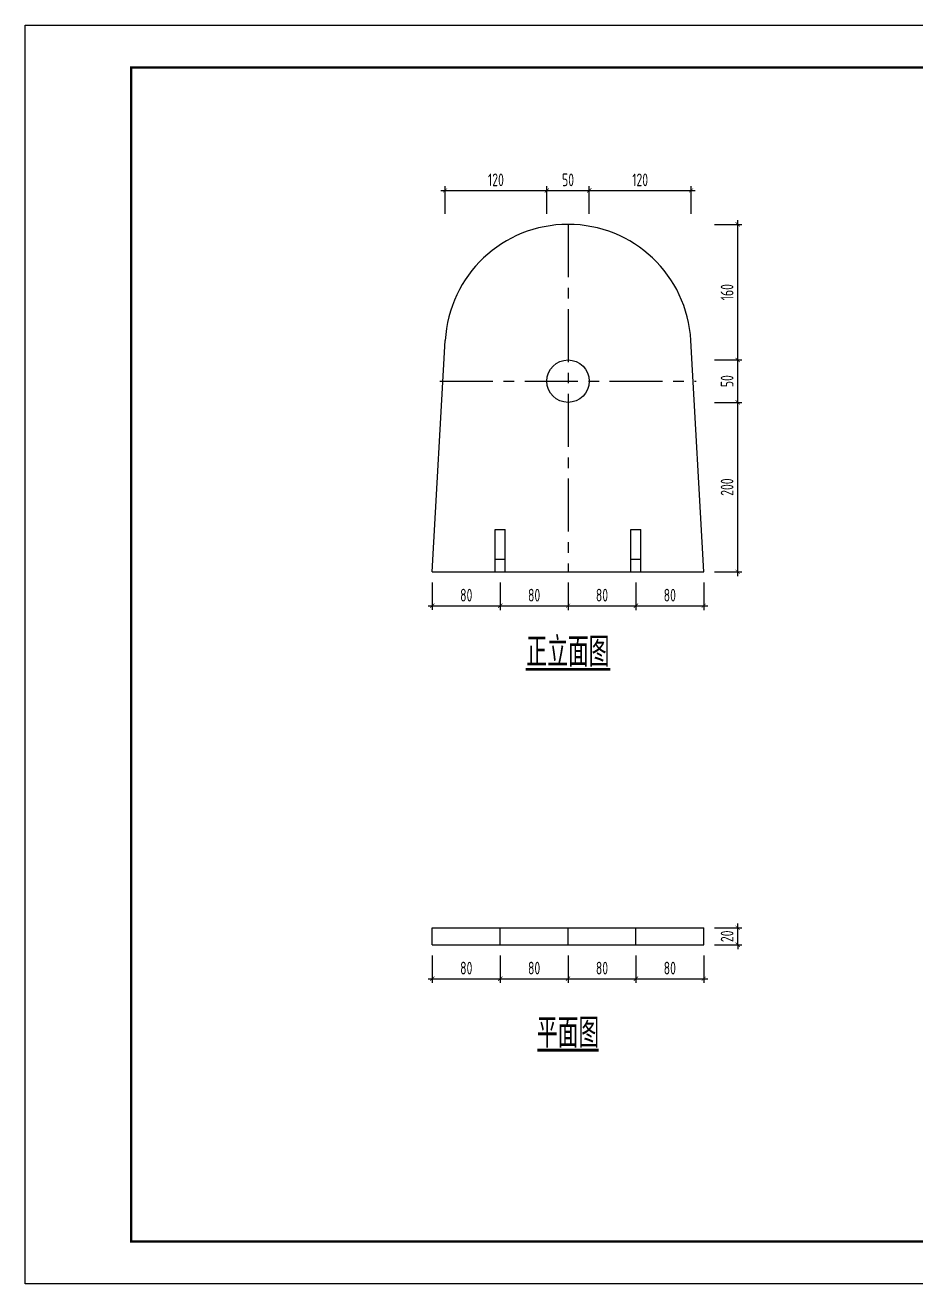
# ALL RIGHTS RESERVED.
# Model space of a CAD drawing. Extents: x 0 to 128588, y -15871 to 56545.
# Drawn here: x 0 to 21000, y -15871 to 13829 of the extents above; entities that cross this region are included whole.
import ezdxf
from ezdxf.enums import TextEntityAlignment as Align

# ---------------------------------------------------------------- set-up
doc = ezdxf.new("R2010")
doc.units = 0
doc.header["$LTSCALE"] = 1000
doc.linetypes.add('CENTER', pattern=[2, 1.25, -0.25, 0.25, -0.25])
doc.layers.get('0').update_dxf_attribs({"linetype": 'CONTINUOUS'})
doc.layers.get('Defpoints').update_dxf_attribs({"linetype": 'CONTINUOUS'})
doc.layers.add('1粗实线', color=1, linetype='CONTINUOUS', lineweight=30)
doc.layers.add('HFZT', color=5, linetype='CONTINUOUS', lineweight=15)
doc.styles.add('TSSD_Dimension', font='tssdeng.shx', dxfattribs={"width": 0.7, "bigfont": 'hztxt.shx'})
doc.styles.add('TSSD_NORM', font='tssdeng.shx', dxfattribs={"width": 0.7, "bigfont": 'hztxt.shx'})
doc.dimstyles.new('TSSD_100_100', dxfattribs={"dimtxt": 300, "dimasz": 100, "dimexe": 100, "dimexo": 250, "dimgap": 100, "dimtad": 1, "dimdec": 0, "dimzin": 0, "dimdsep": 46, "dimtxsty": 'TSSD_Dimension', "dimblk": 'ARCHTICK', "dimblk1": 'ARCHTICK', "dimblk2": 'ARCHTICK', "dimcen": 0, "dimdle": 100, "dimclrt": 7, "dimadec": 0, "dimazin": 0, "dimtfac": 1, "dimtdec": 0, "dimtix": 1, "dimtmove": 2, "dimatfit": 3, "dimfxl": 1, "dimtolj": 1, "dimtzin": 0, "dimarcsym": 0})

# ---------------------------------------------------------------- blocks, each defined once
blk = doc.blocks.new('DETK')
at = {"color": 7, "linetype": 'Continuous'}
blk.add_lwpolyline([(0, 0), (0, 29700), (42000, 29700), (42000, 0), (0, 0)], dxfattribs=at)
at = {"layer": '1粗实线', "color": 7, "linetype": 'Continuous', "const_width": 60}
blk.add_lwpolyline([(2500, 1000), (2500, 28700), (41000, 28700), (41000, 1000), (2500, 1000)], dxfattribs=at)
at = {"layer": 'HFZT', "color": 2, "style": 'TSSD_NORM', "width": 0.7}
for tag, height, p in [('比例尺', 250, (40275, 3100)), ('图号', 250, (37501, 1700)), ('日期', 250, (40275, 1700)), ('图名', 400, (31926, 1425))]:
    blk.add_attdef(tag, text='', height=height, dxfattribs=at).set_placement(p, align=Align.MIDDLE)
blk = doc.blocks.new('_ArchTick')
at = {"color": 0, "linetype": 'ByBlock', "const_width": 0.15}
blk.add_lwpolyline([(-0.5, -0.5), (0.5, 0.5)], dxfattribs=at)
blk = doc.blocks.new('*D271')
at = {"color": 0, "lineweight": -2, "transparency": 16777216}
for p, q in [((9600, 679), (9600, 29)), ((11200, 679), (11200, 29)), ((9500, 129), (11300, 129))]:
    blk.add_line(p, q, dxfattribs=at)
at = {"layer": 'Defpoints', "color": 0, "transparency": 16777216}
for p in [(9600, 929), (11200, 929), (11200, 129)]:
    blk.add_point(p, dxfattribs=at)
at = {"color": 0, "lineweight": -2, "transparency": 16777216, "xscale": 100, "yscale": 100, "zscale": 100, "rotation": 180}
blk.add_blockref('_ArchTick', (9600, 129), dxfattribs=at)
at = {"color": 0, "lineweight": -2, "transparency": 16777216, "xscale": 100, "yscale": 100, "zscale": 100}
blk.add_blockref('_ArchTick', (11200, 129), dxfattribs=at)
at = {"color": 7, "transparency": 16777216, "insert": (10400, 379), "char_height": 300, "attachment_point": 5, "style": 'TSSD_Dimension'}
blk.add_mtext('\\A1;80', dxfattribs=at)
blk = doc.blocks.new('*D272')
at = {"color": 0, "lineweight": -2, "transparency": 16777216}
for p, q in [((11200, 678.684465), (11200, 28.684465)), ((12800, 678.684465), (12800, 28.684465)), ((11100, 128.684465), (12900, 128.684465))]:
    blk.add_line(p, q, dxfattribs=at)
at = {"layer": 'Defpoints', "color": 0, "transparency": 16777216}
for p in [(11200, 928.684465), (12800, 928.684465), (12800, 128.684465)]:
    blk.add_point(p, dxfattribs=at)
at = {"color": 0, "lineweight": -2, "transparency": 16777216, "xscale": 100, "yscale": 100, "zscale": 100, "rotation": 180}
blk.add_blockref('_ArchTick', (11200, 128.684465), dxfattribs=at)
at = {"color": 0, "lineweight": -2, "transparency": 16777216, "xscale": 100, "yscale": 100, "zscale": 100}
blk.add_blockref('_ArchTick', (12800, 128.684465), dxfattribs=at)
at = {"color": 7, "transparency": 16777216, "insert": (12000, 378.684465), "char_height": 300, "attachment_point": 5, "style": 'TSSD_Dimension'}
blk.add_mtext('\\A1;80', dxfattribs=at)
blk = doc.blocks.new('*D273')
at = {"color": 0, "lineweight": -2, "transparency": 16777216}
for p, q in [((12800, 678.684465), (12800, 28.684465)), ((14400, 678.684465), (14400, 28.684465)), ((12700, 128.684465), (14500, 128.684465))]:
    blk.add_line(p, q, dxfattribs=at)
at = {"layer": 'Defpoints', "color": 0, "transparency": 16777216}
for p in [(12800, 928.684465), (14400, 928.684465), (14400, 128.684465)]:
    blk.add_point(p, dxfattribs=at)
at = {"color": 0, "lineweight": -2, "transparency": 16777216, "xscale": 100, "yscale": 100, "zscale": 100, "rotation": 180}
blk.add_blockref('_ArchTick', (12800, 128.684465), dxfattribs=at)
at = {"color": 0, "lineweight": -2, "transparency": 16777216, "xscale": 100, "yscale": 100, "zscale": 100}
blk.add_blockref('_ArchTick', (14400, 128.684465), dxfattribs=at)
at = {"color": 7, "transparency": 16777216, "insert": (13600, 378.684465), "char_height": 300, "attachment_point": 5, "style": 'TSSD_Dimension'}
blk.add_mtext('\\A1;80', dxfattribs=at)
blk = doc.blocks.new('*D274')
at = {"color": 0, "lineweight": -2, "transparency": 16777216}
for p, q in [((14400, 678.684465), (14400, 28.684465)), ((16000, 678.684465), (16000, 28.684465)), ((14300, 128.684465), (16100, 128.684465))]:
    blk.add_line(p, q, dxfattribs=at)
at = {"layer": 'Defpoints', "color": 0, "transparency": 16777216}
for p in [(14400, 928.684465), (16000, 928.684465), (16000, 128.684465)]:
    blk.add_point(p, dxfattribs=at)
at = {"color": 0, "lineweight": -2, "transparency": 16777216, "xscale": 100, "yscale": 100, "zscale": 100, "rotation": 180}
blk.add_blockref('_ArchTick', (14400, 128.684465), dxfattribs=at)
at = {"color": 0, "lineweight": -2, "transparency": 16777216, "xscale": 100, "yscale": 100, "zscale": 100}
blk.add_blockref('_ArchTick', (16000, 128.684465), dxfattribs=at)
at = {"color": 7, "transparency": 16777216, "insert": (15200, 378.684465), "char_height": 300, "attachment_point": 5, "style": 'TSSD_Dimension'}
blk.add_mtext('\\A1;80', dxfattribs=at)
blk = doc.blocks.new('*D275')
at = {"color": 0, "lineweight": -2, "transparency": 16777216}
for p, q in [((16250, 4928.684465), (16900, 4928.684465)), ((16800, 828.684465), (16800, 5028.684465)), ((16250, 928.684465), (16900, 928.684465))]:
    blk.add_line(p, q, dxfattribs=at)
at = {"layer": 'Defpoints', "color": 0, "transparency": 16777216}
for p in [(16000, 4928.684465), (16800, 4928.684465), (16000, 928.684465)]:
    blk.add_point(p, dxfattribs=at)
at = {"color": 0, "lineweight": -2, "transparency": 16777216, "xscale": 100, "yscale": 100, "zscale": 100}
for p, rotation in [((16800, 4928.684465), 90), ((16800, 928.684465), 270)]:
    blk.add_blockref('_ArchTick', p, dxfattribs=dict(at, rotation=rotation))
at = {"color": 7, "transparency": 16777216, "insert": (16550, 2928.684465), "char_height": 300, "attachment_point": 5, "rotation": 90, "style": 'TSSD_Dimension'}
blk.add_mtext('\\A1;200', dxfattribs=at)
blk = doc.blocks.new('*D276')
at = {"color": 0, "lineweight": -2, "transparency": 16777216}
for p, q in [((16800, 4828.684465), (16800, 6028.684465)), ((16250, 5928.684465), (16900, 5928.684465)), ((16250, 4928.684465), (16900, 4928.684465))]:
    blk.add_line(p, q, dxfattribs=at)
at = {"layer": 'Defpoints', "color": 0, "transparency": 16777216}
for p in [(16000, 5928.684465), (16800, 5928.684465), (16000, 4928.684465)]:
    blk.add_point(p, dxfattribs=at)
at = {"color": 0, "lineweight": -2, "transparency": 16777216, "xscale": 100, "yscale": 100, "zscale": 100}
for p, rotation in [((16800, 5928.684465), 90), ((16800, 4928.684465), 270)]:
    blk.add_blockref('_ArchTick', p, dxfattribs=dict(at, rotation=rotation))
at = {"color": 7, "transparency": 16777216, "insert": (16550, 5428.684465), "char_height": 300, "attachment_point": 5, "rotation": 90, "style": 'TSSD_Dimension'}
blk.add_mtext('\\A1;50', dxfattribs=at)
blk = doc.blocks.new('*D277')
at = {"color": 0, "lineweight": -2, "transparency": 16777216}
for p, q in [((16800, 5828.684465), (16800, 9228.684465)), ((16250, 9128.684465), (16900, 9128.684465)), ((16250, 5928.684465), (16900, 5928.684465))]:
    blk.add_line(p, q, dxfattribs=at)
at = {"layer": 'Defpoints', "color": 0, "transparency": 16777216}
for p in [(16000, 9128.684465), (16800, 9128.684465), (16000, 5928.684465)]:
    blk.add_point(p, dxfattribs=at)
at = {"color": 0, "lineweight": -2, "transparency": 16777216, "xscale": 100, "yscale": 100, "zscale": 100}
for p, rotation in [((16800, 9128.684465), 90), ((16800, 5928.684465), 270)]:
    blk.add_blockref('_ArchTick', p, dxfattribs=dict(at, rotation=rotation))
at = {"color": 7, "transparency": 16777216, "insert": (16550, 7528.684465), "char_height": 300, "attachment_point": 5, "rotation": 90, "style": 'TSSD_Dimension'}
blk.add_mtext('\\A1;160', dxfattribs=at)
blk = doc.blocks.new('*D278')
at = {"color": 0, "lineweight": -2, "transparency": 16777216}
for p, q in [((9800, 9929), (12400, 9929)), ((9900, 9379), (9900, 10029)), ((12300, 9379), (12300, 10029))]:
    blk.add_line(p, q, dxfattribs=at)
at = {"layer": 'Defpoints', "color": 0, "transparency": 16777216}
for p in [(12300, 9929), (9900, 9129), (12300, 9129)]:
    blk.add_point(p, dxfattribs=at)
at = {"color": 0, "lineweight": -2, "transparency": 16777216, "xscale": 100, "yscale": 100, "zscale": 100, "rotation": 180}
blk.add_blockref('_ArchTick', (9900, 9929), dxfattribs=at)
at = {"color": 0, "lineweight": -2, "transparency": 16777216, "xscale": 100, "yscale": 100, "zscale": 100}
blk.add_blockref('_ArchTick', (12300, 9929), dxfattribs=at)
at = {"color": 7, "transparency": 16777216, "insert": (11100, 10179), "char_height": 300, "attachment_point": 5, "style": 'TSSD_Dimension'}
blk.add_mtext('\\A1;120', dxfattribs=at)
blk = doc.blocks.new('*D279')
at = {"color": 0, "lineweight": -2, "transparency": 16777216}
for p, q in [((12200, 9928.684465), (13400, 9928.684465)), ((12300, 9378.684465), (12300, 10028.684465)), ((13300, 9378.684465), (13300, 10028.684465))]:
    blk.add_line(p, q, dxfattribs=at)
at = {"layer": 'Defpoints', "color": 0, "transparency": 16777216}
for p in [(13300, 9928.684465), (12300, 9128.684465), (13300, 9128.684465)]:
    blk.add_point(p, dxfattribs=at)
at = {"color": 0, "lineweight": -2, "transparency": 16777216, "xscale": 100, "yscale": 100, "zscale": 100, "rotation": 180}
blk.add_blockref('_ArchTick', (12300, 9928.684465), dxfattribs=at)
at = {"color": 0, "lineweight": -2, "transparency": 16777216, "xscale": 100, "yscale": 100, "zscale": 100}
blk.add_blockref('_ArchTick', (13300, 9928.684465), dxfattribs=at)
at = {"color": 7, "transparency": 16777216, "insert": (12800, 10178.684465), "char_height": 300, "attachment_point": 5, "style": 'TSSD_Dimension'}
blk.add_mtext('\\A1;50', dxfattribs=at)
blk = doc.blocks.new('*D280')
at = {"color": 0, "lineweight": -2, "transparency": 16777216}
for p, q in [((13200, 9928.684465), (15800, 9928.684465)), ((13300, 9378.684465), (13300, 10028.684465)), ((15700, 9378.684465), (15700, 10028.684465))]:
    blk.add_line(p, q, dxfattribs=at)
at = {"layer": 'Defpoints', "color": 0, "transparency": 16777216}
for p in [(15700, 9928.684465), (13300, 9128.684465), (15700, 9128.684465)]:
    blk.add_point(p, dxfattribs=at)
at = {"color": 0, "lineweight": -2, "transparency": 16777216, "xscale": 100, "yscale": 100, "zscale": 100, "rotation": 180}
blk.add_blockref('_ArchTick', (13300, 9928.684465), dxfattribs=at)
at = {"color": 0, "lineweight": -2, "transparency": 16777216, "xscale": 100, "yscale": 100, "zscale": 100}
blk.add_blockref('_ArchTick', (15700, 9928.684465), dxfattribs=at)
at = {"color": 7, "transparency": 16777216, "insert": (14500, 10178.684465), "char_height": 300, "attachment_point": 5, "style": 'TSSD_Dimension'}
blk.add_mtext('\\A1;120', dxfattribs=at)
blk = doc.blocks.new('*D285')
at = {"color": 0, "lineweight": -2, "transparency": 16777216}
for p, q in [((9600, -8121), (9600, -8771)), ((11200, -8121), (11200, -8771)), ((9500, -8671), (11300, -8671))]:
    blk.add_line(p, q, dxfattribs=at)
at = {"layer": 'Defpoints', "color": 0, "transparency": 16777216}
for p in [(9600, -7871), (11200, -7871), (11200, -8671)]:
    blk.add_point(p, dxfattribs=at)
at = {"color": 0, "lineweight": -2, "transparency": 16777216, "xscale": 100, "yscale": 100, "zscale": 100, "rotation": 180}
blk.add_blockref('_ArchTick', (9600, -8671), dxfattribs=at)
at = {"color": 0, "lineweight": -2, "transparency": 16777216, "xscale": 100, "yscale": 100, "zscale": 100}
blk.add_blockref('_ArchTick', (11200, -8671), dxfattribs=at)
at = {"color": 7, "transparency": 16777216, "insert": (10400, -8421), "char_height": 300, "attachment_point": 5, "style": 'TSSD_Dimension'}
blk.add_mtext('\\A1;80', dxfattribs=at)
blk = doc.blocks.new('*D286')
at = {"color": 0, "lineweight": -2, "transparency": 16777216}
for p, q in [((11200, -8121.315535), (11200, -8771.315535)), ((12800, -8121.315535), (12800, -8771.315535)), ((11100, -8671.315535), (12900, -8671.315535))]:
    blk.add_line(p, q, dxfattribs=at)
at = {"layer": 'Defpoints', "color": 0, "transparency": 16777216}
for p in [(11200, -7871.315535), (12800, -7871.315535), (12800, -8671.315535)]:
    blk.add_point(p, dxfattribs=at)
at = {"color": 0, "lineweight": -2, "transparency": 16777216, "xscale": 100, "yscale": 100, "zscale": 100, "rotation": 180}
blk.add_blockref('_ArchTick', (11200, -8671.315535), dxfattribs=at)
at = {"color": 0, "lineweight": -2, "transparency": 16777216, "xscale": 100, "yscale": 100, "zscale": 100}
blk.add_blockref('_ArchTick', (12800, -8671.315535), dxfattribs=at)
at = {"color": 7, "transparency": 16777216, "insert": (12000, -8421.315535), "char_height": 300, "attachment_point": 5, "style": 'TSSD_Dimension'}
blk.add_mtext('\\A1;80', dxfattribs=at)
blk = doc.blocks.new('*D287')
at = {"color": 0, "lineweight": -2, "transparency": 16777216}
for p, q in [((12800, -8121.315535), (12800, -8771.315535)), ((14400, -8121.315535), (14400, -8771.315535)), ((12700, -8671.315535), (14500, -8671.315535))]:
    blk.add_line(p, q, dxfattribs=at)
at = {"layer": 'Defpoints', "color": 0, "transparency": 16777216}
for p in [(12800, -7871.315535), (14400, -7871.315535), (14400, -8671.315535)]:
    blk.add_point(p, dxfattribs=at)
at = {"color": 0, "lineweight": -2, "transparency": 16777216, "xscale": 100, "yscale": 100, "zscale": 100, "rotation": 180}
blk.add_blockref('_ArchTick', (12800, -8671.315535), dxfattribs=at)
at = {"color": 0, "lineweight": -2, "transparency": 16777216, "xscale": 100, "yscale": 100, "zscale": 100}
blk.add_blockref('_ArchTick', (14400, -8671.315535), dxfattribs=at)
at = {"color": 7, "transparency": 16777216, "insert": (13600, -8421.315535), "char_height": 300, "attachment_point": 5, "style": 'TSSD_Dimension'}
blk.add_mtext('\\A1;80', dxfattribs=at)
blk = doc.blocks.new('*D288')
at = {"color": 0, "lineweight": -2, "transparency": 16777216}
for p, q in [((14400, -8121.315535), (14400, -8771.315535)), ((16000, -8121.315535), (16000, -8771.315535)), ((14300, -8671.315535), (16100, -8671.315535))]:
    blk.add_line(p, q, dxfattribs=at)
at = {"layer": 'Defpoints', "color": 0, "transparency": 16777216}
for p in [(14400, -7871.315535), (16000, -7871.315535), (16000, -8671.315535)]:
    blk.add_point(p, dxfattribs=at)
at = {"color": 0, "lineweight": -2, "transparency": 16777216, "xscale": 100, "yscale": 100, "zscale": 100, "rotation": 180}
blk.add_blockref('_ArchTick', (14400, -8671.315535), dxfattribs=at)
at = {"color": 0, "lineweight": -2, "transparency": 16777216, "xscale": 100, "yscale": 100, "zscale": 100}
blk.add_blockref('_ArchTick', (16000, -8671.315535), dxfattribs=at)
at = {"color": 7, "transparency": 16777216, "insert": (15200, -8421.315535), "char_height": 300, "attachment_point": 5, "style": 'TSSD_Dimension'}
blk.add_mtext('\\A1;80', dxfattribs=at)
blk = doc.blocks.new('*D289')
at = {"color": 0, "lineweight": -2, "transparency": 16777216}
for p, q in [((16800, -7471.315535), (16800, -7371.315535)), ((16250, -7471.315535), (16900, -7471.315535)), ((16800, -7871.315535), (16800, -7471.315535)), ((16250, -7871.315535), (16900, -7871.315535)), ((16800, -7871.315535), (16800, -7971.315535))]:
    blk.add_line(p, q, dxfattribs=at)
at = {"layer": 'Defpoints', "color": 0, "transparency": 16777216}
for p in [(16000, -7471.315535), (16800, -7471.315535), (16000, -7871.315535)]:
    blk.add_point(p, dxfattribs=at)
at = {"color": 0, "lineweight": -2, "transparency": 16777216, "xscale": 100, "yscale": 100, "zscale": 100}
for p, rotation in [((16800, -7471.315535), 270), ((16800, -7871.315535), 90)]:
    blk.add_blockref('_ArchTick', p, dxfattribs=dict(at, rotation=rotation))
at = {"color": 7, "transparency": 16777216, "insert": (16550, -7671.315535), "char_height": 300, "attachment_point": 5, "rotation": 90, "style": 'TSSD_Dimension'}
blk.add_mtext('\\A1;20', dxfattribs=at)

msp = doc.modelspace()

# ---------------------------------------------------------------- linework, layer by layer
at = {"linetype": 'CENTER'}
for p, q in [((12800, 9128.68447), (12800, 928.68447)), ((9780, 5428.68447), (15820, 5428.68447))]:
    msp.add_line(p, q, dxfattribs=at)
for p, q in [((9600, 928.68447), (9904.49685, 6390.12033)), ((16000, 928.68447), (15695.50315, 6390.12033)), ((11080, 928.68447), (11080, 1928.68447)), ((11080, 1928.68447), (11320, 1928.68447)), ((11320, 928.68447), (11320, 1928.68447)), ((14280, 928.68447), (14280, 1928.68447)), ((14280, 1928.68447), (14520, 1928.68447)), ((14520, 928.68447), (14520, 1928.68447)), ((11080, 1228.68447), (11320, 1228.68447)), ((14280, 1228.68447), (14520, 1228.68447)), ((9600, 928.68447), (16000, 928.68447)), ((9600, -7471.31553), (16000, -7471.31553)), ((9600, -7871.31553), (9600, -7471.31553)), ((11200, -7871.31553), (11200, -7471.31553)), ((12800, -7871.31553), (12800, -7471.31553)), ((14400, -7871.31553), (14400, -7471.31553)), ((16000, -7871.31553), (16000, -7471.31553)), ((9600, -7871.31553), (16000, -7871.31553))]:
    msp.add_line(p, q)
at = {"color": 3}
for points in [[(11800, -1371.31553, 70, 70, 0), (13800, -1371.31553, 0, 0, 0)], [(12075, -10360.31553, 70, 70, 0), (13525, -10360.31553, 0, 0, 0)]]:
    msp.add_lwpolyline(points, format="xyseb", dxfattribs=at)
msp.add_circle((12800, 5428.68447), 500)
msp.add_arc((12800, 6228.68447), 2900, 3.191164621, 176.808835379)

# ---------------------------------------------------------------- block references
msp.add_blockref('DETK', (0, -15871.31553))

# ---------------------------------------------------------------- texts
at = {"style": 'TSSD_NORM', "width": 0.7}
for s, p in [('正立面图', (11818, -1311.31553)), ('平面图', (12065, -10300.31553))]:
    msp.add_text(s, height=700, dxfattribs=at).set_placement(p)

# ---------------------------------------------------------------- dimensions: what is measured, and where the dimension line sits
for p1, p2, distance, text, picture, middle in [((9900, 9128.68447), (12300, 9128.68447), 800, '120', '*D278', (11100, 10178.68447)), ((12300, 9128.68447), (13300, 9128.68447), 800, '50', '*D279', (12800, 10178.68447)), ((13300, 9128.68447), (15700, 9128.68447), 800, '120', '*D280', (14500, 10178.68447)), ((16000, 5928.68447), (16000, 9128.68447), -800, '160', '*D277', (16550, 7528.68447)), ((16000, 4928.68447), (16000, 5928.68447), -800, '50', '*D276', (16550, 5428.68447)), ((16000, 928.68447), (16000, 4928.68447), -800, '200', '*D275', (16550, 2928.68447)), ((9600, 928.68447), (11200, 928.68447), -800, '80', '*D271', (10400, 378.68447)), ((11200, 928.68447), (12800, 928.68447), -800, '80', '*D272', (12000, 378.68447)), ((12800, 928.68447), (14400, 928.68447), -800, '80', '*D273', (13600, 378.68447)), ((14400, 928.68447), (16000, 928.68447), -800, '80', '*D274', (15200, 378.68447)), ((16000, -7871.31553), (16000, -7471.31553), -800, '20', '*D289', (16550, -7671.31553)), ((9600, -7871.31553), (11200, -7871.31553), -800, '80', '*D285', (10400, -8421.31553)), ((11200, -7871.31553), (12800, -7871.31553), -800, '80', '*D286', (12000, -8421.31553)), ((12800, -7871.31553), (14400, -7871.31553), -800, '80', '*D287', (13600, -8421.31553)), ((14400, -7871.31553), (16000, -7871.31553), -800, '80', '*D288', (15200, -8421.31553))]:
    dim = msp.add_aligned_dim(p1=p1, p2=p2, distance=distance, text=text, dimstyle='TSSD_100_100')
    dim.commit()
    dim.dimension.update_dxf_attribs({"geometry": picture, "text_midpoint": middle})

doc.saveas('drawing.dxf')
